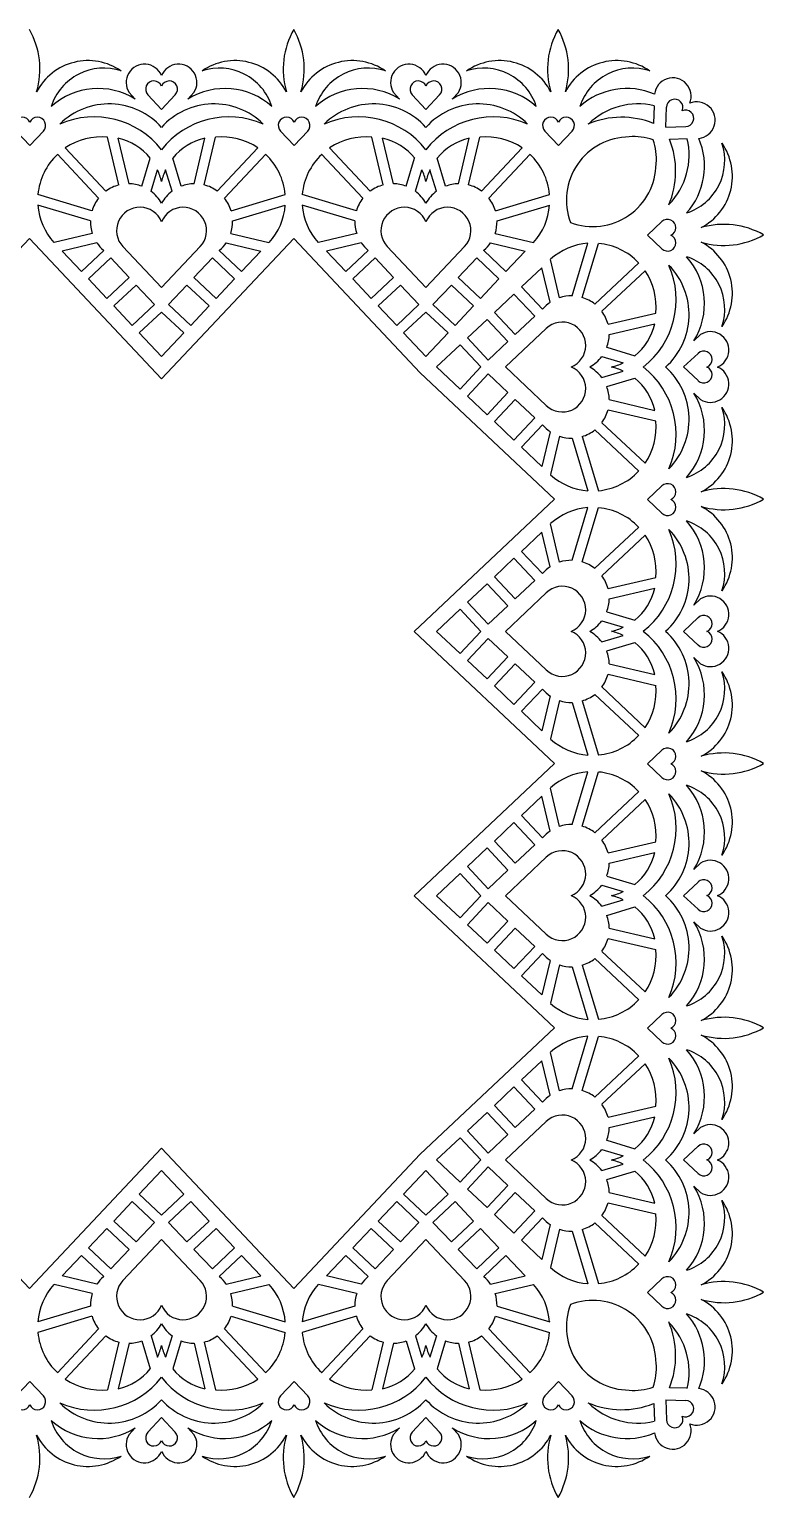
# Model space of a CAD drawing. Extents: x -118 to 52, y 123 to 293.
# Drawn here: x -33.3 to 51.5, y 122.9 to 292.5 of the extents above; entities that cross this region are included whole.
import ezdxf

# ---------------------------------------------------------------- set-up
doc = ezdxf.new("R2010")
doc.units = 0
doc.layers.get('0').update_dxf_attribs({"linetype": 'CONTINUOUS'})

msp = doc.modelspace()

# ---------------------------------------------------------------- linework, layer by layer
for p, q in [((-21.79, 285.22), (-21.08, 284.45)), ((-14.3, 285.22), (-15.01, 284.45)), ((8.75, 285.22), (9.46, 284.45)), ((16.24, 285.22), (15.53, 284.45)), ((-18.04, 283.27), (-19.62, 284.94)), ((-18.04, 283.27), (-16.47, 284.94)), ((12.49, 283.27), (10.92, 284.94)), ((12.49, 283.27), (14.07, 284.94)), ((38.8, 281.64), (38.88, 283.67)), ((40.2, 281.22), (40.27, 283.52)), ((-33.27, 279.09), (-34.85, 280.77)), ((-33.27, 279.09), (-31.69, 280.77)), ((-22.98, 274.54), (-24.28, 280.06)), ((-21.8, 274.68), (-23.04, 279.95)), ((-14.28, 274.68), (-13.04, 279.95)), ((-13.11, 274.54), (-11.81, 280.06)), ((-2.73, 279.09), (-4.31, 280.77)), ((-2.73, 279.09), (-1.15, 280.77)), ((7.56, 274.54), (6.26, 280.06)), ((8.73, 274.68), (7.49, 279.95)), ((16.25, 274.68), (17.49, 279.95)), ((17.43, 274.54), (18.73, 280.06)), ((27.8, 279.09), (26.23, 280.77)), ((27.8, 279.09), (29.38, 280.77)), ((40.2, 281.22), (42.5, 281.29)), ((40.63, 279.81), (42.66, 279.89)), ((-24.47, 273.83), (-29.17, 278.82)), ((-11.61, 273.83), (-6.92, 278.82)), ((6.06, 273.83), (1.37, 278.82)), ((18.92, 273.83), (23.62, 278.82)), ((-25.32, 273.02), (-30.08, 278.08)), ((-20.31, 274.4), (-19.34, 277.62)), ((-15.77, 274.4), (-16.74, 277.62)), ((-10.77, 273.02), (-6, 278.08)), ((5.22, 273.02), (0.45, 278.08)), ((10.22, 274.4), (11.19, 277.62)), ((14.76, 274.4), (13.79, 277.62)), ((19.77, 273.02), (24.53, 278.08)), ((-19.26, 273.82), (-18.51, 276.29)), ((-16.83, 273.82), (-17.57, 276.29)), ((11.28, 273.82), (12.02, 276.29)), ((13.71, 273.82), (12.96, 276.29)), ((-26.08, 271.56), (-32.33, 273.44)), ((-10.01, 271.56), (-3.76, 273.44)), ((4.46, 271.56), (-1.79, 273.44)), ((20.53, 271.56), (26.78, 273.44)), ((-26.26, 270.39), (-32.34, 272.22)), ((-9.82, 270.39), (-3.75, 272.22)), ((4.27, 270.39), (-1.8, 272.22)), ((20.71, 270.39), (26.79, 272.22)), ((38.08, 268.73), (39.76, 270.31)), ((-48.58, 252.14), (-33.31, 268.36)), ((-18.04, 252.14), (-33.31, 268.36)), ((-26.04, 268.93), (-30.45, 267.89)), ((-18.04, 252.14), (-2.77, 268.36)), ((-10.04, 268.93), (-5.64, 267.89)), ((11.83, 252.84), (-2.77, 268.36)), ((4.49, 268.93), (0.09, 267.89)), ((20.49, 268.93), (24.9, 267.89)), ((38.08, 268.73), (39.76, 267.15)), ((-25.51, 267.85), (-29.52, 266.9)), ((-27.29, 264.53), (-29.52, 266.9)), ((-24.72, 266.95), (-27.29, 264.53)), ((-24.72, 266.95), (-24.75, 266.99)), ((-18.04, 262.68), (-22.5, 267.42)), ((-18.04, 262.68), (-13.58, 267.42)), ((-11.37, 266.95), (-11.33, 266.99)), ((-11.37, 266.95), (-8.8, 264.53)), ((-10.57, 267.85), (-6.57, 266.9)), ((-8.8, 264.53), (-6.57, 266.9)), ((5.02, 267.85), (1.02, 266.9)), ((3.25, 264.53), (1.02, 266.9)), ((5.82, 266.95), (3.25, 264.53)), ((5.82, 266.95), (5.78, 266.99)), ((12.49, 262.68), (8.03, 267.42)), ((12.49, 262.68), (16.95, 267.42)), ((19.17, 266.95), (19.2, 266.99)), ((19.17, 266.95), (21.74, 264.53)), ((19.96, 267.85), (23.97, 266.9)), ((21.74, 264.53), (23.97, 266.9)), ((29.38, 261.72), (31.2, 267.8)), ((30.55, 261.54), (32.43, 267.79)), ((-23.91, 266.1), (-26.48, 263.68)), ((-21.78, 263.83), (-23.91, 266.1)), ((-14.3, 263.83), (-12.17, 266.1)), ((-12.17, 266.1), (-9.61, 263.68)), ((6.62, 266.1), (4.06, 263.68)), ((8.75, 263.83), (6.62, 266.1)), ((16.23, 263.83), (18.36, 266.1)), ((18.36, 266.1), (20.93, 263.68)), ((23.52, 262.75), (25.89, 264.98)), ((26.84, 260.98), (25.89, 264.98)), ((27.92, 261.51), (26.88, 265.91)), ((32, 260.78), (37.07, 265.55)), ((32.82, 259.94), (37.81, 264.63)), ((-24.35, 261.42), (-26.48, 263.68)), ((-21.78, 263.83), (-24.35, 261.42)), ((-20.98, 262.98), (-23.55, 260.56)), ((-18.85, 260.72), (-20.98, 262.98)), ((-17.24, 260.72), (-15.11, 262.98)), ((-15.11, 262.98), (-12.54, 260.56)), ((-14.3, 263.83), (-11.73, 261.42)), ((-11.73, 261.42), (-9.61, 263.68)), ((6.18, 261.42), (4.06, 263.68)), ((8.75, 263.83), (6.18, 261.42)), ((9.56, 262.98), (6.99, 260.56)), ((11.69, 260.72), (9.56, 262.98)), ((13.3, 260.72), (15.43, 262.98)), ((15.43, 262.98), (18, 260.56)), ((16.23, 263.83), (18.8, 261.42)), ((18.8, 261.42), (20.93, 263.68)), ((20.4, 259.81), (22.66, 261.94)), ((25.08, 259.37), (22.66, 261.94)), ((25.94, 260.18), (23.52, 262.75)), ((-21.42, 258.3), (-23.55, 260.56)), ((-18.85, 260.72), (-21.42, 258.3)), ((-18.04, 259.86), (-20.61, 257.44)), ((-18.04, 259.86), (-15.47, 257.44)), ((-17.24, 260.72), (-14.67, 258.3)), ((-14.67, 258.3), (-12.54, 260.56)), ((9.12, 258.3), (6.99, 260.56)), ((11.69, 260.72), (9.12, 258.3)), ((12.49, 259.86), (9.92, 257.44)), ((12.49, 259.86), (15.06, 257.44)), ((13.3, 260.72), (15.87, 258.3)), ((15.87, 258.3), (18, 260.56)), ((22.82, 257.25), (20.4, 259.81)), ((25.94, 260.18), (25.98, 260.21)), ((33.53, 258.44), (39.05, 259.74)), ((17.29, 256.88), (19.55, 259.01)), ((21.96, 256.44), (19.55, 259.01)), ((21.67, 253.51), (26.4, 257.96)), ((22.82, 257.25), (25.08, 259.37)), ((33.67, 257.27), (38.94, 258.51)), ((-18.04, 254.71), (-20.61, 257.44)), ((-18.04, 254.71), (-15.47, 257.44)), ((12.49, 254.71), (9.92, 257.44)), ((12.49, 254.71), (15.06, 257.44)), ((19.7, 254.31), (17.29, 256.88)), ((19.7, 254.31), (21.96, 256.44)), ((44.2, 257.25), (43.44, 256.54)), ((13.7, 253.51), (16.43, 256.07)), ((18.85, 253.51), (16.43, 256.07)), ((32.8, 254.72), (35.28, 253.98)), ((33.38, 255.78), (36.61, 254.81)), ((42.26, 253.51), (43.93, 255.08)), ((11.83, 252.84), (27.35, 238.24)), ((13.7, 253.51), (16.43, 250.94)), ((18.85, 253.51), (16.43, 250.94)), ((21.67, 253.51), (26.4, 249.05)), ((32.8, 252.29), (35.28, 253.03)), ((42.26, 253.51), (43.93, 251.93)), ((19.7, 252.7), (17.29, 250.13)), ((19.7, 252.7), (21.96, 250.57)), ((33.38, 251.24), (36.61, 252.21)), ((17.29, 250.13), (19.55, 248)), ((21.96, 250.57), (19.55, 248)), ((22.82, 249.77), (20.4, 247.2)), ((22.82, 249.77), (25.08, 247.64)), ((33.67, 249.75), (38.94, 248.5)), ((44.2, 249.76), (43.44, 250.47)), ((33.53, 248.57), (39.05, 247.27)), ((20.4, 247.2), (22.66, 245.07)), ((25.08, 247.64), (22.66, 245.07)), ((25.94, 246.83), (23.52, 244.26)), ((26.84, 246.03), (25.89, 242.03)), ((25.94, 246.83), (25.98, 246.8)), ((32, 246.23), (37.07, 241.46)), ((32.82, 247.07), (37.81, 242.38)), ((23.52, 244.26), (25.89, 242.03)), ((27.92, 245.5), (26.88, 241.1)), ((29.38, 245.29), (31.2, 239.21)), ((30.55, 245.47), (32.43, 239.22)), ((38.08, 238.19), (39.76, 239.77)), ((11.13, 222.97), (27.35, 238.24)), ((38.08, 238.19), (39.76, 236.62)), ((29.38, 231.19), (31.2, 237.26)), ((30.55, 231), (32.43, 237.26)), ((23.52, 232.21), (25.89, 234.44)), ((26.84, 230.44), (25.89, 234.44)), ((27.92, 230.97), (26.88, 235.38)), ((32, 230.25), (37.07, 235.01)), ((32.82, 229.4), (37.81, 234.09)), ((20.4, 229.28), (22.66, 231.41)), ((25.08, 228.84), (22.66, 231.41)), ((25.94, 229.64), (23.52, 232.21)), ((22.82, 226.71), (20.4, 229.28)), ((25.94, 229.64), (25.98, 229.68)), ((33.53, 227.9), (39.05, 229.2)), ((17.29, 226.34), (19.55, 228.47)), ((21.96, 225.9), (19.55, 228.47)), ((21.67, 222.97), (26.4, 227.43)), ((22.82, 226.71), (25.08, 228.84)), ((33.67, 226.73), (38.94, 227.97)), ((19.7, 223.78), (17.29, 226.34)), ((19.7, 223.78), (21.96, 225.9)), ((44.2, 226.71), (43.44, 226)), ((13.7, 222.97), (16.43, 225.54)), ((18.85, 222.97), (16.43, 225.54)), ((32.8, 224.19), (35.28, 223.44)), ((33.38, 225.24), (36.61, 224.27)), ((42.26, 222.97), (43.93, 224.55)), ((11.13, 222.97), (27.35, 207.7)), ((13.7, 222.97), (16.43, 220.4)), ((18.85, 222.97), (16.43, 220.4)), ((21.67, 222.97), (26.4, 218.51)), ((32.8, 221.75), (35.28, 222.5)), ((42.26, 222.97), (43.93, 221.39)), ((19.7, 222.16), (17.29, 219.59)), ((19.7, 222.16), (21.96, 220.04)), ((33.38, 220.7), (36.61, 221.67)), ((17.29, 219.59), (19.55, 217.47)), ((21.96, 220.04), (19.55, 217.47)), ((22.82, 219.23), (20.4, 216.66)), ((22.82, 219.23), (25.08, 217.1)), ((33.67, 219.21), (38.94, 217.97)), ((44.2, 219.23), (43.44, 219.94)), ((33.53, 218.03), (39.05, 216.73)), ((20.4, 216.66), (22.66, 214.53)), ((25.08, 217.1), (22.66, 214.53)), ((25.94, 216.3), (23.52, 213.73)), ((26.84, 215.5), (25.89, 211.49)), ((25.94, 216.3), (25.98, 216.26)), ((32, 215.69), (37.07, 210.93)), ((32.82, 216.54), (37.81, 211.84)), ((23.52, 213.73), (25.89, 211.49)), ((27.92, 214.97), (26.88, 210.56)), ((29.38, 214.75), (31.2, 208.67)), ((30.55, 214.94), (32.43, 208.68)), ((38.08, 207.66), (39.76, 209.24)), ((11.13, 192.43), (27.35, 207.7)), ((38.08, 207.66), (39.76, 206.08)), ((29.38, 200.65), (31.2, 206.73)), ((30.55, 200.47), (32.43, 206.72)), ((23.52, 201.68), (25.89, 203.91)), ((26.84, 199.9), (25.89, 203.91)), ((27.92, 200.43), (26.88, 204.84)), ((32, 199.71), (37.07, 204.48)), ((32.82, 198.86), (37.81, 203.56)), ((20.4, 198.74), (22.66, 200.87)), ((25.08, 198.3), (22.66, 200.87)), ((25.94, 199.11), (23.52, 201.68)), ((22.82, 196.17), (20.4, 198.74)), ((25.94, 199.11), (25.98, 199.14)), ((33.53, 197.37), (39.05, 198.67)), ((17.29, 195.81), (19.55, 197.94)), ((21.96, 195.37), (19.55, 197.94)), ((21.67, 192.43), (26.4, 196.89)), ((22.82, 196.17), (25.08, 198.3)), ((33.67, 196.19), (38.94, 197.43)), ((19.7, 193.24), (17.29, 195.81)), ((19.7, 193.24), (21.96, 195.37)), ((44.2, 196.18), (43.44, 195.47)), ((13.7, 192.43), (16.43, 195)), ((18.85, 192.43), (16.43, 195)), ((32.8, 193.65), (35.28, 192.9)), ((33.38, 194.7), (36.61, 193.73)), ((42.26, 192.43), (43.93, 194.01)), ((11.13, 192.43), (27.35, 177.17)), ((13.7, 192.43), (16.43, 189.86)), ((18.85, 192.43), (16.43, 189.86)), ((21.67, 192.43), (26.4, 187.98)), ((32.8, 191.22), (35.28, 191.96)), ((42.26, 192.43), (43.93, 190.86)), ((19.7, 191.63), (17.29, 189.06)), ((19.7, 191.63), (21.96, 189.5)), ((33.38, 190.16), (36.61, 191.13)), ((17.29, 189.06), (19.55, 186.93)), ((21.96, 189.5), (19.55, 186.93)), ((22.82, 188.69), (20.4, 186.12)), ((22.82, 188.69), (25.08, 186.57)), ((33.67, 188.67), (38.94, 187.43)), ((44.2, 188.69), (43.44, 189.4)), ((33.53, 187.5), (39.05, 186.2)), ((20.4, 186.12), (22.66, 184)), ((25.08, 186.57), (22.66, 184)), ((25.94, 185.76), (23.52, 183.19)), ((26.84, 184.96), (25.89, 180.96)), ((25.94, 185.76), (25.98, 185.72)), ((32, 185.16), (37.07, 180.39)), ((32.82, 186), (37.81, 181.31)), ((27.92, 184.43), (26.88, 180.03)), ((29.38, 184.21), (31.2, 178.14)), ((30.55, 184.4), (32.43, 178.15)), ((23.52, 183.19), (25.89, 180.96)), ((38.08, 177.12), (39.76, 178.7)), ((11.83, 162.56), (27.35, 177.17)), ((38.08, 177.12), (39.76, 175.55)), ((29.38, 170.12), (31.2, 176.19)), ((30.55, 169.93), (32.43, 176.18)), ((23.52, 171.14), (25.89, 173.37)), ((26.84, 169.37), (25.89, 173.37)), ((27.92, 169.9), (26.88, 174.3)), ((32, 169.17), (37.07, 173.94)), ((32.82, 168.33), (37.81, 173.02)), ((20.4, 168.21), (22.66, 170.34)), ((25.08, 167.77), (22.66, 170.34)), ((25.94, 168.57), (23.52, 171.14)), ((22.82, 165.64), (20.4, 168.21)), ((25.94, 168.57), (25.98, 168.61)), ((33.53, 166.83), (39.05, 168.13)), ((17.29, 165.27), (19.55, 167.4)), ((21.96, 164.83), (19.55, 167.4)), ((21.67, 161.9), (26.4, 166.36)), ((22.82, 165.64), (25.08, 167.77)), ((33.67, 165.66), (38.94, 166.9)), ((19.7, 162.7), (17.29, 165.27)), ((19.7, 162.7), (21.96, 164.83)), ((44.2, 165.64), (43.44, 164.93)), ((-48.58, 163.27), (-33.31, 147.04)), ((-18.04, 163.27), (-33.31, 147.04)), ((-18.04, 163.27), (-2.77, 147.04)), ((13.7, 161.9), (16.43, 164.47)), ((18.85, 161.9), (16.43, 164.47)), ((32.8, 163.11), (35.28, 162.37)), ((33.38, 164.17), (36.61, 163.2)), ((42.26, 161.9), (43.93, 163.48)), ((11.83, 162.56), (-2.77, 147.04)), ((13.7, 161.9), (16.43, 159.33)), ((18.85, 161.9), (16.43, 159.33)), ((21.67, 161.9), (26.4, 157.44)), ((32.8, 160.68), (35.28, 161.43)), ((42.26, 161.9), (43.93, 160.32)), ((-18.04, 160.69), (-20.61, 157.96)), ((-18.04, 160.69), (-15.47, 157.96)), ((12.49, 160.69), (9.92, 157.96)), ((12.49, 160.69), (15.06, 157.96)), ((19.7, 161.09), (17.29, 158.52)), ((19.7, 161.09), (21.96, 158.96)), ((33.38, 159.63), (36.61, 160.6)), ((-18.04, 155.54), (-20.61, 157.96)), ((-18.04, 155.54), (-15.47, 157.96)), ((12.49, 155.54), (9.92, 157.96)), ((12.49, 155.54), (15.06, 157.96)), ((17.29, 158.52), (19.55, 156.39)), ((21.96, 158.96), (19.55, 156.39)), ((22.82, 158.16), (20.4, 155.59)), ((22.82, 158.16), (25.08, 156.03)), ((33.67, 158.14), (38.94, 156.9)), ((44.2, 158.16), (43.44, 158.87)), ((-21.42, 157.11), (-23.55, 154.84)), ((-18.85, 154.69), (-21.42, 157.11)), ((-17.24, 154.69), (-14.67, 157.11)), ((-14.67, 157.11), (-12.54, 154.84)), ((9.12, 157.11), (6.99, 154.84)), ((11.69, 154.69), (9.12, 157.11)), ((13.3, 154.69), (15.87, 157.11)), ((15.87, 157.11), (18, 154.84)), ((33.53, 156.96), (39.05, 155.66)), ((-20.98, 152.43), (-23.55, 154.84)), ((-18.85, 154.69), (-20.98, 152.43)), ((-17.24, 154.69), (-15.11, 152.43)), ((-15.11, 152.43), (-12.54, 154.84)), ((9.56, 152.43), (6.99, 154.84)), ((11.69, 154.69), (9.56, 152.43)), ((13.3, 154.69), (15.43, 152.43)), ((15.43, 152.43), (18, 154.84)), ((20.4, 155.59), (22.66, 153.46)), ((25.08, 156.03), (22.66, 153.46)), ((25.94, 155.22), (23.52, 152.65)), ((26.84, 154.43), (25.89, 150.42)), ((25.94, 155.22), (25.98, 155.19)), ((32, 154.62), (37.07, 149.86)), ((32.82, 155.47), (37.81, 150.77)), ((-24.35, 153.99), (-26.48, 151.73)), ((-21.78, 151.57), (-24.35, 153.99)), ((-18.04, 152.73), (-22.5, 147.99)), ((-18.04, 152.73), (-13.58, 147.99)), ((-14.3, 151.57), (-11.73, 153.99)), ((-11.73, 153.99), (-9.61, 151.73)), ((6.18, 153.99), (4.06, 151.73)), ((8.75, 151.57), (6.18, 153.99)), ((12.49, 152.73), (8.03, 147.99)), ((12.49, 152.73), (16.95, 147.99)), ((16.23, 151.57), (18.8, 153.99)), ((18.8, 153.99), (20.93, 151.73)), ((27.92, 153.9), (26.88, 149.49)), ((29.38, 153.68), (31.2, 147.6)), ((30.55, 153.86), (32.43, 147.61)), ((-23.91, 149.31), (-26.48, 151.73)), ((-21.78, 151.57), (-23.91, 149.31)), ((-14.3, 151.57), (-12.17, 149.31)), ((-12.17, 149.31), (-9.61, 151.73)), ((6.62, 149.31), (4.06, 151.73)), ((8.75, 151.57), (6.62, 149.31)), ((16.23, 151.57), (18.36, 149.31)), ((18.36, 149.31), (20.93, 151.73)), ((23.52, 152.65), (25.89, 150.42)), ((-27.29, 150.87), (-29.52, 148.5)), ((-24.72, 148.45), (-27.29, 150.87)), ((-11.37, 148.45), (-8.8, 150.87)), ((-8.8, 150.87), (-6.57, 148.5)), ((3.25, 150.87), (1.02, 148.5)), ((5.82, 148.45), (3.25, 150.87)), ((19.17, 148.45), (21.74, 150.87)), ((21.74, 150.87), (23.97, 148.5)), ((-25.51, 147.55), (-29.52, 148.5)), ((-24.72, 148.45), (-24.75, 148.41)), ((-11.37, 148.45), (-11.33, 148.41)), ((-10.57, 147.55), (-6.57, 148.5)), ((5.02, 147.55), (1.02, 148.5)), ((5.82, 148.45), (5.78, 148.41)), ((19.17, 148.45), (19.2, 148.41)), ((19.96, 147.55), (23.97, 148.5)), ((38.08, 146.59), (39.76, 148.16)), ((-26.04, 146.47), (-30.45, 147.51)), ((-10.04, 146.47), (-5.64, 147.51)), ((4.49, 146.47), (0.09, 147.51)), ((20.49, 146.47), (24.9, 147.51)), ((38.08, 146.59), (39.76, 145.01)), ((-26.26, 145.01), (-32.34, 143.19)), ((-9.82, 145.01), (-3.75, 143.19)), ((4.27, 145.01), (-1.8, 143.19)), ((20.71, 145.01), (26.79, 143.19)), ((-26.08, 143.84), (-32.33, 141.96)), ((-10.01, 143.84), (-3.76, 141.96)), ((4.46, 143.84), (-1.79, 141.96)), ((20.53, 143.84), (26.78, 141.96)), ((-25.32, 142.39), (-30.08, 137.32)), ((-24.47, 141.57), (-29.17, 136.58)), ((-22.98, 140.86), (-24.28, 135.34)), ((-20.31, 141.01), (-19.34, 137.78)), ((-19.26, 141.59), (-18.51, 139.11)), ((-16.83, 141.59), (-17.57, 139.11)), ((-15.77, 141.01), (-16.74, 137.78)), ((-13.11, 140.86), (-11.81, 135.34)), ((-11.61, 141.57), (-6.92, 136.58)), ((-10.77, 142.39), (-6, 137.32)), ((5.22, 142.39), (0.45, 137.32)), ((6.06, 141.57), (1.37, 136.58)), ((7.56, 140.86), (6.26, 135.34)), ((10.22, 141.01), (11.19, 137.78)), ((11.28, 141.59), (12.02, 139.11)), ((13.71, 141.59), (12.96, 139.11)), ((14.76, 141.01), (13.79, 137.78)), ((17.43, 140.86), (18.73, 135.34)), ((18.92, 141.57), (23.62, 136.58)), ((19.77, 142.39), (24.53, 137.32)), ((-21.8, 140.72), (-23.04, 135.45)), ((-14.28, 140.72), (-13.04, 135.45)), ((8.73, 140.72), (7.49, 135.45)), ((16.25, 140.72), (17.49, 135.45)), ((-33.27, 136.31), (-34.85, 134.64)), ((-33.27, 136.31), (-31.69, 134.64)), ((-2.73, 136.31), (-4.31, 134.64)), ((-2.73, 136.31), (-1.15, 134.64)), ((27.8, 136.31), (26.23, 134.64)), ((27.8, 136.31), (29.38, 134.64)), ((40.2, 134.19), (40.27, 131.89)), ((40.2, 134.19), (42.5, 134.12)), ((42.66, 135.52), (40.63, 135.59)), ((38.8, 133.76), (38.88, 131.73)), ((-21.79, 130.19), (-21.08, 130.95)), ((-18.04, 132.13), (-19.62, 130.46)), ((-18.04, 132.13), (-16.47, 130.46)), ((-14.3, 130.19), (-15.01, 130.95)), ((8.75, 130.19), (9.46, 130.95)), ((12.49, 132.13), (10.92, 130.46)), ((12.49, 132.13), (14.07, 130.46)), ((16.24, 130.19), (15.53, 130.95))]:
    msp.add_line(p, q)
for centre, radius, start, end in [((-41.35, 287.91), 9.26, 343.5444, 29.7805), ((5.27, 287.91), 9.26, 150.2195, 196.4556), ((-10.82, 287.91), 9.26, 343.5444, 29.7805), ((35.8, 287.91), 9.26, 150.2195, 196.4556), ((19.72, 287.91), 9.26, 343.5444, 29.7805), ((-26.54, 282.23), 6.67, 55.1183, 152.7343), ((-20.01, 286.37), 2.12, 22.1916, 212.9358), ((-16.08, 286.37), 2.12, 327.0642, 157.8084), ((-9.55, 282.23), 6.67, 27.2657, 124.8817), ((4, 282.23), 6.67, 55.1183, 152.7343), ((10.53, 286.37), 2.12, 22.1916, 212.9358), ((14.46, 286.37), 2.12, 327.0642, 157.8084), ((20.99, 282.23), 6.67, 27.2657, 124.8817), ((34.53, 282.23), 6.67, 55.1183, 152.7343), ((-24.72, 281.65), 6.38, 71.7665, 162.0666), ((-11.37, 281.65), 6.38, 17.9334, 108.2335), ((5.82, 281.65), 6.38, 71.7665, 162.0666), ((19.17, 281.65), 6.38, 17.9334, 108.2335), ((36.35, 281.65), 6.38, 71.7665, 162.0666), ((41.01, 284.8), 2.12, 337.1916, 173.8107), ((-25.37, 277.55), 8.13, 58.1142, 131.8052), ((-18.93, 285.6), 0.954, 22.1916, 223.2633), ((-17.16, 285.6), 0.954, 316.7367, 157.8084), ((-10.72, 277.55), 8.13, 48.1948, 121.8858), ((5.17, 277.55), 8.13, 58.1142, 131.8052), ((11.61, 285.6), 0.954, 22.1916, 223.2633), ((13.38, 285.6), 0.954, 316.7367, 157.8084), ((19.82, 277.55), 8.13, 48.1948, 121.8858), ((35.7, 277.55), 8.13, 66.8468, 131.8052), ((-24.1, 275.77), 8.13, 41.8237, 134.432), ((-11.99, 275.77), 8.13, 45.568, 138.1763), ((6.44, 275.77), 8.13, 41.8237, 134.432), ((18.55, 275.77), 8.13, 45.568, 138.1763), ((36.97, 275.77), 8.13, 76.4534, 134.432), ((41.23, 283.49), 0.954, 337.1916, 178.2633), ((43.78, 282.02), 2.12, 276.1893, 112.8084), ((-34.15, 281.42), 0.954, 22.1916, 223.2633), ((-32.38, 281.42), 0.954, 316.7367, 157.8084), ((-25.83, 272.52), 9.88, 37.9811, 113.6405), ((-10.26, 272.52), 9.88, 66.3595, 142.0189), ((-3.61, 281.42), 0.954, 22.1916, 223.2633), ((-1.85, 281.42), 0.954, 316.7367, 157.8084), ((4.71, 272.52), 9.88, 37.9811, 113.6405), ((20.28, 272.52), 9.88, 66.3595, 142.0189), ((26.92, 281.42), 0.954, 22.1916, 223.2633), ((28.69, 281.42), 0.954, 316.7367, 157.8084), ((35.11, 272.48), 9.88, 68.0846, 113.2735), ((42.47, 282.24), 0.954, 271.7367, 112.8084), ((-25.03, 272.77), 7.32, 84.0698, 124.3531), ((-24.55, 273.45), 6.67, 38.7088, 76.9688), ((-11.54, 273.45), 6.67, 103.0312, 141.2912), ((-11.05, 272.77), 7.32, 55.6469, 95.9302), ((5.5, 272.77), 7.32, 84.0698, 124.3531), ((5.99, 273.45), 6.67, 38.7088, 76.9688), ((19, 273.45), 6.67, 103.0312, 141.2912), ((19.48, 272.77), 7.32, 55.6469, 95.9302), ((36.04, 272.77), 7.32, 90.4219, 200.6236), ((36.52, 273.45), 6.67, 70.6687, 94.6528), ((34.76, 277.98), 8.13, 315.568, 13.5466), ((36.54, 276.72), 8.13, 318.1948, 23.1532), ((32.44, 277.54), 6.67, 355.3472, 19.3313), ((31.46, 276.13), 9.88, 336.7265, 21.9154), ((40.63, 277.37), 6.38, 287.9334, 18.2335), ((41.22, 275.55), 6.67, 297.2657, 34.8817), ((-25.03, 272.77), 7.32, 133.5879, 174.7728), ((-11.05, 272.77), 7.32, 5.2272, 46.4121), ((5.5, 272.77), 7.32, 133.5879, 174.7728), ((19.48, 272.77), 7.32, 5.2272, 46.4121), ((31.76, 277.05), 7.32, 249.3764, 359.5781), ((-24.55, 273.45), 6.67, 12.7907, 25.2329), ((-11.54, 273.45), 6.67, 154.7671, 167.2093), ((5.99, 273.45), 6.67, 12.7907, 25.2329), ((19, 273.45), 6.67, 154.7671, 167.2093), ((-21.88, 270.3), 4.38, 104.5257, 126.3006), ((-21.88, 270.3), 4.38, 69.0837, 89.0125), ((-21.88, 270.3), 4.38, 28.9966, 53.3205), ((-14.21, 270.3), 4.38, 126.6795, 151.0034), ((-14.21, 270.3), 4.38, 90.9875, 110.9163), ((-14.21, 270.3), 4.38, 53.6994, 75.4743), ((8.66, 270.3), 4.38, 104.5257, 126.3006), ((8.66, 270.3), 4.38, 69.0837, 89.0125), ((8.66, 270.3), 4.38, 28.9966, 53.3205), ((16.33, 270.3), 4.38, 126.6795, 151.0034), ((16.33, 270.3), 4.38, 90.9875, 110.9163), ((16.33, 270.3), 4.38, 53.6994, 75.4743), ((-25.03, 272.77), 7.32, 184.3684, 221.8816), ((-21.88, 270.3), 4.38, 141.715, 163.2788), ((-20.54, 269.26), 2.7, 22.1916, 223.2633), ((-15.55, 269.26), 2.7, 316.7367, 157.8084), ((-14.21, 270.3), 4.38, 16.7212, 38.285), ((-11.05, 272.77), 7.32, 318.1184, 355.6316), ((5.5, 272.77), 7.32, 184.3684, 221.8816), ((8.66, 270.3), 4.38, 141.715, 163.2788), ((10, 269.26), 2.7, 22.1916, 223.2633), ((14.99, 269.26), 2.7, 316.7367, 157.8084), ((16.33, 270.3), 4.38, 16.7212, 38.285), ((19.48, 272.77), 7.32, 318.1184, 355.6316), ((-21.88, 270.3), 4.38, 178.8365, 198.183), ((-14.21, 270.3), 4.38, 341.817, 1.1635), ((8.66, 270.3), 4.38, 178.8365, 198.183), ((16.33, 270.3), 4.38, 341.817, 1.1635), ((40.41, 269.61), 0.954, 292.1916, 133.2633), ((46.9, 260.73), 9.26, 60.2195, 106.4556), ((40.41, 267.85), 0.954, 226.7367, 67.8084), ((46.9, 276.81), 9.26, 253.5444, 299.7805), ((-21.88, 270.3), 4.38, 213.9929, 229.0468), ((-14.21, 270.3), 4.38, 310.9532, 326.0071), ((8.66, 270.3), 4.38, 213.9929, 229.0468), ((16.33, 270.3), 4.38, 310.9532, 326.0071), ((31.76, 260.5), 7.32, 94.3684, 131.8816), ((31.76, 260.5), 7.32, 43.5879, 84.7728), ((41.22, 262), 6.67, 325.1183, 62.7343), ((31.51, 261.29), 9.88, 307.9811, 23.6405), ((31.76, 260.5), 7.32, 354.0698, 34.3531), ((34.76, 259.56), 8.13, 311.8237, 44.432), ((36.54, 260.83), 8.13, 328.1142, 41.8052), ((40.63, 260.18), 6.38, 341.7665, 72.0666), ((29.29, 257.34), 4.38, 88.8365, 108.183), ((29.29, 257.34), 4.38, 51.715, 73.2788), ((29.29, 257.34), 4.38, 123.9929, 139.0468), ((29.29, 257.34), 4.38, 14.5257, 36.3006), ((28.25, 256), 2.7, 292.1916, 133.2633), ((32.44, 260.01), 6.67, 308.7088, 346.9688), ((29.29, 257.34), 4.38, 339.0837, 359.0125), ((45.36, 255.47), 2.12, 292.1916, 122.9358), ((29.29, 257.34), 4.38, 298.9966, 323.3205), ((44.59, 254.39), 0.954, 292.1916, 133.2633), ((28.25, 251.01), 2.7, 226.7367, 67.8084), ((29.29, 249.67), 4.38, 36.6795, 61.0034), ((32.44, 260.01), 6.67, 282.7907, 295.2329), ((32.44, 247), 6.67, 64.7671, 77.2093), ((31.51, 245.72), 9.88, 336.3595, 52.0189), ((34.76, 247.45), 8.13, 315.568, 48.1763), ((44.59, 252.62), 0.954, 226.7367, 67.8084), ((45.36, 251.54), 2.12, 237.0642, 67.8084), ((29.29, 249.67), 4.38, 0.9875, 20.9163), ((32.44, 247), 6.67, 13.0312, 51.2912), ((36.54, 246.18), 8.13, 318.1948, 31.8858), ((29.29, 249.67), 4.38, 323.6994, 345.4743), ((40.63, 246.83), 6.38, 287.9334, 18.2335), ((41.22, 245.01), 6.67, 297.2657, 34.8817), ((29.29, 249.67), 4.38, 220.9532, 236.0071), ((29.29, 249.67), 4.38, 286.7212, 308.285), ((31.76, 246.51), 7.32, 325.6469, 5.9302), ((29.29, 249.67), 4.38, 251.817, 271.1635), ((31.76, 246.51), 7.32, 228.1184, 265.6316), ((31.76, 246.51), 7.32, 275.2272, 316.4121), ((40.41, 239.08), 0.954, 292.1916, 133.2633), ((46.9, 230.2), 9.26, 60.2195, 106.4556), ((40.41, 237.31), 0.954, 226.7367, 67.8084), ((46.9, 246.28), 9.26, 253.5444, 299.7805), ((31.76, 229.96), 7.32, 94.3684, 131.8816), ((31.76, 229.96), 7.32, 43.5879, 84.7728), ((41.22, 231.46), 6.67, 325.1183, 62.7343), ((31.51, 230.76), 9.88, 307.9811, 23.6405), ((31.76, 229.96), 7.32, 354.0698, 34.3531), ((34.76, 229.03), 8.13, 311.8237, 44.432), ((36.54, 230.3), 8.13, 328.1142, 41.8052), ((40.63, 229.65), 6.38, 341.7665, 72.0666), ((29.29, 226.8), 4.38, 88.8365, 108.183), ((29.29, 226.8), 4.38, 51.715, 73.2788), ((29.29, 226.8), 4.38, 123.9929, 139.0468), ((29.29, 226.8), 4.38, 14.5257, 36.3006), ((28.25, 225.47), 2.7, 292.1916, 133.2633), ((32.44, 229.47), 6.67, 308.7088, 346.9688), ((29.29, 226.8), 4.38, 339.0837, 359.0125), ((45.36, 224.93), 2.12, 292.1916, 122.9358), ((29.29, 226.8), 4.38, 298.9966, 323.3205), ((44.59, 223.85), 0.954, 292.1916, 133.2633), ((28.25, 220.47), 2.7, 226.7367, 67.8084), ((29.29, 219.13), 4.38, 36.6795, 61.0034), ((32.44, 229.47), 6.67, 282.7907, 295.2329), ((32.44, 216.47), 6.67, 64.7671, 77.2093), ((31.51, 215.18), 9.88, 336.3595, 52.0189), ((34.76, 216.91), 8.13, 315.568, 48.1763), ((44.59, 222.09), 0.954, 226.7367, 67.8084), ((45.36, 221.01), 2.12, 237.0642, 67.8084), ((29.29, 219.13), 4.38, 0.9875, 20.9163), ((32.44, 216.47), 6.67, 13.0312, 51.2912), ((36.54, 215.64), 8.13, 318.1948, 31.8858), ((29.29, 219.13), 4.38, 323.6994, 345.4743), ((40.63, 216.29), 6.38, 287.9334, 18.2335), ((41.22, 214.47), 6.67, 297.2657, 34.8817), ((29.29, 219.13), 4.38, 220.9532, 236.0071), ((29.29, 219.13), 4.38, 286.7212, 308.285), ((31.76, 215.98), 7.32, 325.6469, 5.9302), ((29.29, 219.13), 4.38, 251.817, 271.1635), ((31.76, 215.98), 7.32, 228.1184, 265.6316), ((31.76, 215.98), 7.32, 275.2272, 316.4121), ((40.41, 208.54), 0.954, 292.1916, 133.2633), ((46.9, 199.66), 9.26, 60.2195, 106.4556), ((40.41, 206.78), 0.954, 226.7367, 67.8084), ((46.9, 215.74), 9.26, 253.5444, 299.7805), ((31.76, 199.43), 7.32, 94.3684, 131.8816), ((31.76, 199.43), 7.32, 43.5879, 84.7728), ((41.22, 200.93), 6.67, 325.1183, 62.7343), ((31.51, 200.22), 9.88, 307.9811, 23.6405), ((31.76, 199.43), 7.32, 354.0698, 34.3531), ((34.76, 198.49), 8.13, 311.8237, 44.432), ((36.54, 199.76), 8.13, 328.1142, 41.8052), ((40.63, 199.11), 6.38, 341.7665, 72.0666), ((29.29, 196.27), 4.38, 88.8365, 108.183), ((29.29, 196.27), 4.38, 51.715, 73.2788), ((29.29, 196.27), 4.38, 123.9929, 139.0468), ((29.29, 196.27), 4.38, 14.5257, 36.3006), ((28.25, 194.93), 2.7, 292.1916, 133.2633), ((32.44, 198.94), 6.67, 308.7088, 346.9688), ((29.29, 196.27), 4.38, 339.0837, 359.0125), ((45.36, 194.4), 2.12, 292.1916, 122.9358), ((29.29, 196.27), 4.38, 298.9966, 323.3205), ((44.59, 193.32), 0.954, 292.1916, 133.2633), ((28.25, 189.94), 2.7, 226.7367, 67.8084), ((29.29, 188.6), 4.38, 36.6795, 61.0034), ((32.44, 198.94), 6.67, 282.7907, 295.2329), ((32.44, 185.93), 6.67, 64.7671, 77.2093), ((31.51, 184.65), 9.88, 336.3595, 52.0189), ((34.76, 186.38), 8.13, 315.568, 48.1763), ((44.59, 191.55), 0.954, 226.7367, 67.8084), ((45.36, 190.47), 2.12, 237.0642, 67.8084), ((29.29, 188.6), 4.38, 0.9875, 20.9163), ((32.44, 185.93), 6.67, 13.0312, 51.2912), ((36.54, 185.11), 8.13, 318.1948, 31.8858), ((29.29, 188.6), 4.38, 323.6994, 345.4743), ((40.63, 185.76), 6.38, 287.9334, 18.2335), ((41.22, 183.94), 6.67, 297.2657, 34.8817), ((29.29, 188.6), 4.38, 220.9532, 236.0071), ((29.29, 188.6), 4.38, 286.7212, 308.285), ((31.76, 185.44), 7.32, 325.6469, 5.9302), ((29.29, 188.6), 4.38, 251.817, 271.1635), ((31.76, 185.44), 7.32, 228.1184, 265.6316), ((31.76, 185.44), 7.32, 275.2272, 316.4121), ((40.41, 178.01), 0.954, 292.1916, 133.2633), ((46.9, 169.12), 9.26, 60.2195, 106.4556), ((40.41, 176.24), 0.954, 226.7367, 67.8084), ((46.9, 185.21), 9.26, 253.5444, 299.7805), ((31.76, 168.89), 7.32, 94.3684, 131.8816), ((31.76, 168.89), 7.32, 43.5879, 84.7728), ((41.22, 170.39), 6.67, 325.1183, 62.7343), ((31.51, 169.68), 9.88, 307.9811, 23.6405), ((31.76, 168.89), 7.32, 354.0698, 34.3531), ((34.76, 167.95), 8.13, 311.8237, 44.432), ((36.54, 169.22), 8.13, 328.1142, 41.8052), ((40.63, 168.57), 6.38, 341.7665, 72.0666), ((29.29, 165.73), 4.38, 88.8365, 108.183), ((29.29, 165.73), 4.38, 51.715, 73.2788), ((29.29, 165.73), 4.38, 123.9929, 139.0468), ((29.29, 165.73), 4.38, 14.5257, 36.3006), ((28.25, 164.39), 2.7, 292.1916, 133.2633), ((32.44, 168.4), 6.67, 308.7088, 346.9688), ((29.29, 165.73), 4.38, 339.0837, 359.0125), ((45.36, 163.86), 2.12, 292.1916, 122.9358), ((29.29, 165.73), 4.38, 298.9966, 323.3205), ((44.59, 162.78), 0.954, 292.1916, 133.2633), ((28.25, 159.4), 2.7, 226.7367, 67.8084), ((29.29, 158.06), 4.38, 36.6795, 61.0034), ((32.44, 168.4), 6.67, 282.7907, 295.2329), ((32.44, 155.39), 6.67, 64.7671, 77.2093), ((31.51, 154.11), 9.88, 336.3595, 52.0189), ((34.76, 155.84), 8.13, 315.568, 48.1763), ((44.59, 161.02), 0.954, 226.7367, 67.8084), ((45.36, 159.93), 2.12, 237.0642, 67.8084), ((29.29, 158.06), 4.38, 0.9875, 20.9163), ((32.44, 155.39), 6.67, 13.0312, 51.2912), ((36.54, 154.57), 8.13, 318.1948, 31.8858), ((29.29, 158.06), 4.38, 323.6994, 345.4743), ((40.63, 155.22), 6.38, 287.9334, 18.2335), ((41.22, 153.4), 6.67, 297.2657, 34.8817), ((29.29, 158.06), 4.38, 220.9532, 236.0071), ((29.29, 158.06), 4.38, 286.7212, 308.285), ((31.76, 154.91), 7.32, 325.6469, 5.9302), ((29.29, 158.06), 4.38, 251.817, 271.1635), ((31.76, 154.91), 7.32, 228.1184, 265.6316), ((31.76, 154.91), 7.32, 275.2272, 316.4121), ((-21.88, 145.1), 4.38, 130.9532, 146.0071), ((-20.54, 146.14), 2.7, 136.7367, 337.8084), ((-15.55, 146.14), 2.7, 202.1916, 43.2633), ((-14.21, 145.1), 4.38, 33.9929, 49.0468), ((8.66, 145.1), 4.38, 130.9532, 146.0071), ((10, 146.14), 2.7, 136.7367, 337.8084), ((14.99, 146.14), 2.7, 202.1916, 43.2633), ((16.33, 145.1), 4.38, 33.9929, 49.0468), ((40.41, 147.47), 0.954, 292.1916, 133.2633), ((46.9, 138.59), 9.26, 60.2195, 106.4556), ((-25.03, 142.63), 7.32, 138.1184, 175.6316), ((-21.88, 145.1), 4.38, 161.817, 181.1635), ((-14.21, 145.1), 4.38, 358.8365, 18.183), ((-11.05, 142.63), 7.32, 4.3684, 41.8816), ((5.5, 142.63), 7.32, 138.1184, 175.6316), ((8.66, 145.1), 4.38, 161.817, 181.1635), ((16.33, 145.1), 4.38, 358.8365, 18.183), ((19.48, 142.63), 7.32, 4.3684, 41.8816), ((40.41, 145.7), 0.954, 226.7367, 67.8084), ((46.9, 154.67), 9.26, 253.5444, 299.7805), ((36.04, 142.63), 7.32, 159.3764, 269.5781), ((31.76, 138.35), 7.32, 0.4219, 110.6236), ((41.22, 139.86), 6.67, 325.1183, 62.7343), ((-21.88, 145.1), 4.38, 196.7212, 218.285), ((-21.88, 145.1), 4.38, 306.6795, 331.0034), ((-14.21, 145.1), 4.38, 208.9966, 233.3205), ((-14.21, 145.1), 4.38, 321.715, 343.2788), ((8.66, 145.1), 4.38, 196.7212, 218.285), ((8.66, 145.1), 4.38, 306.6795, 331.0034), ((16.33, 145.1), 4.38, 208.9966, 233.3205), ((16.33, 145.1), 4.38, 321.715, 343.2788), ((31.46, 139.28), 9.88, 338.0846, 23.2735), ((34.76, 137.42), 8.13, 346.4534, 44.432), ((40.63, 138.04), 6.38, 341.7665, 72.0666), ((36.54, 138.69), 8.13, 336.8468, 41.8052), ((-25.03, 142.63), 7.32, 185.2272, 226.4121), ((-21.88, 145.1), 4.38, 233.6994, 255.4743), ((-21.88, 145.1), 4.38, 270.9875, 290.9163), ((-14.21, 145.1), 4.38, 249.0837, 269.0125), ((-14.21, 145.1), 4.38, 284.5257, 306.3006), ((-11.05, 142.63), 7.32, 313.5879, 354.7728), ((5.5, 142.63), 7.32, 185.2272, 226.4121), ((8.66, 145.1), 4.38, 233.6994, 255.4743), ((8.66, 145.1), 4.38, 270.9875, 290.9163), ((16.33, 145.1), 4.38, 249.0837, 269.0125), ((16.33, 145.1), 4.38, 284.5257, 306.3006), ((19.48, 142.63), 7.32, 313.5879, 354.7728), ((-24.55, 141.95), 6.67, 334.7671, 347.2093), ((-11.54, 141.95), 6.67, 192.7907, 205.2329), ((5.99, 141.95), 6.67, 334.7671, 347.2093), ((19, 141.95), 6.67, 192.7907, 205.2329), ((-24.55, 141.95), 6.67, 283.0312, 321.2912), ((-11.54, 141.95), 6.67, 218.7088, 256.9688), ((5.99, 141.95), 6.67, 283.0312, 321.2912), ((19, 141.95), 6.67, 218.7088, 256.9688), ((32.44, 137.87), 6.67, 340.6687, 4.6528), ((-25.83, 142.88), 9.88, 246.3595, 322.0189), ((-25.03, 142.63), 7.32, 235.6469, 275.9302), ((-10.26, 142.88), 9.88, 217.9811, 293.6405), ((-11.05, 142.63), 7.32, 264.0698, 304.3531), ((4.71, 142.88), 9.88, 246.3595, 322.0189), ((5.5, 142.63), 7.32, 235.6469, 275.9302), ((20.28, 142.88), 9.88, 217.9811, 293.6405), ((19.48, 142.63), 7.32, 264.0698, 304.3531), ((-34.15, 133.98), 0.954, 136.7367, 337.8084), ((-32.38, 133.98), 0.954, 202.1916, 43.2633), ((-24.1, 139.63), 8.13, 225.568, 318.1763), ((-11.99, 139.63), 8.13, 221.8237, 314.432), ((-3.61, 133.98), 0.954, 136.7367, 337.8084), ((-1.85, 133.98), 0.954, 202.1916, 43.2633), ((6.44, 139.63), 8.13, 225.568, 318.1763), ((18.55, 139.63), 8.13, 221.8237, 314.432), ((26.92, 133.98), 0.954, 136.7367, 337.8084), ((28.69, 133.98), 0.954, 202.1916, 43.2633), ((36.52, 141.95), 6.67, 265.3472, 289.3313), ((42.47, 133.17), 0.954, 247.1916, 88.2633), ((43.78, 133.38), 2.12, 247.1916, 83.8107), ((35.11, 142.93), 9.88, 246.7265, 291.9154), ((36.97, 139.63), 8.13, 225.568, 283.5466), ((-24.72, 133.76), 6.38, 197.9334, 288.2335), ((-25.37, 137.85), 8.13, 228.1948, 301.8858), ((-10.72, 137.85), 8.13, 238.1142, 311.8052), ((-11.37, 133.76), 6.38, 251.7665, 342.0666), ((5.82, 133.76), 6.38, 197.9334, 288.2335), ((5.17, 137.85), 8.13, 228.1948, 301.8858), ((19.82, 137.85), 8.13, 238.1142, 311.8052), ((19.17, 133.76), 6.38, 251.7665, 342.0666), ((35.7, 137.85), 8.13, 228.1948, 293.1532), ((36.35, 133.76), 6.38, 197.9334, 288.2335), ((41.01, 130.61), 2.12, 186.1893, 22.8084), ((41.23, 131.92), 0.954, 181.7367, 22.8084), ((-41.35, 127.49), 9.26, 330.2195, 16.4556), ((-26.54, 133.17), 6.67, 207.2657, 304.8817), ((-20.01, 129.04), 2.12, 147.0642, 337.8084), ((-18.93, 129.81), 0.954, 136.7367, 337.8084), ((-17.16, 129.81), 0.954, 202.1916, 43.2633), ((-16.08, 129.04), 2.12, 202.1916, 32.9358), ((-9.55, 133.17), 6.67, 235.1183, 332.7343), ((5.27, 127.49), 9.26, 163.5444, 209.7805), ((-10.82, 127.49), 9.26, 330.2195, 16.4556), ((4, 133.17), 6.67, 207.2657, 304.8817), ((10.53, 129.04), 2.12, 147.0642, 337.8084), ((11.61, 129.81), 0.954, 136.7367, 337.8084), ((13.38, 129.81), 0.954, 202.1916, 43.2633), ((14.46, 129.04), 2.12, 202.1916, 32.9358), ((20.99, 133.17), 6.67, 235.1183, 332.7343), ((35.8, 127.49), 9.26, 163.5444, 209.7805), ((19.72, 127.49), 9.26, 330.2195, 16.4556), ((34.53, 133.17), 6.67, 207.2657, 304.8817)]:
    msp.add_arc(centre, radius, start, end)

doc.saveas('drawing.dxf')
